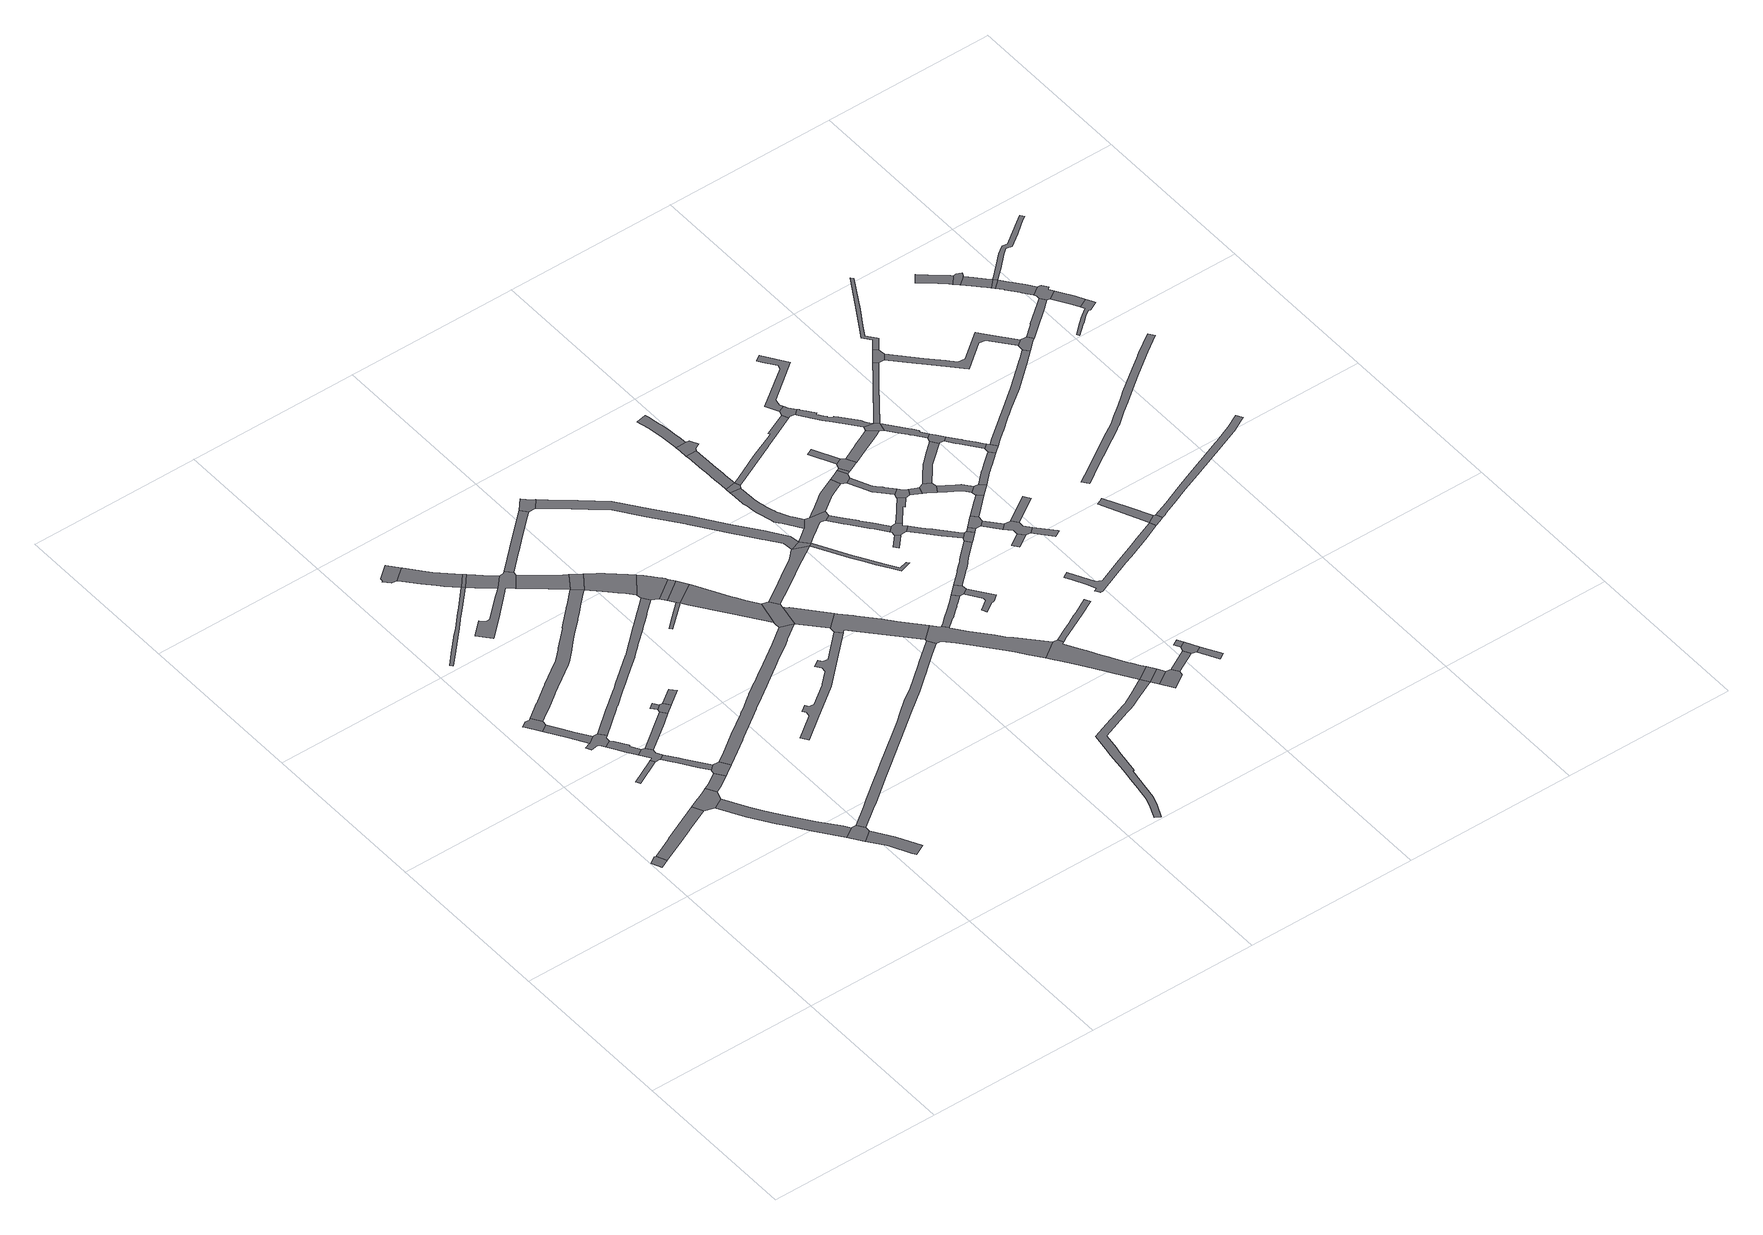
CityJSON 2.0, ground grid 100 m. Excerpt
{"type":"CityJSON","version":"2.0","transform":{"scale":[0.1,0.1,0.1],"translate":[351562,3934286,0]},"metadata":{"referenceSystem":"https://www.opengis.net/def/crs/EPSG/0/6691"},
"CityObjects":{
"road1":{"type":"Road","geometry":[{"type":"MultiSurface","lod":"1","boundaries":[[[0,1,2,3,4]]]}]},
"road2":{"type":"Road","attributes":{"RoadStructureAttribute.sectionType":"1"},"geometry":[{"type":"MultiSurface","lod":"1","boundaries":[[[0,5,6,7,8,9,10,11,12,1]]]}]},
"road3":{"type":"Road","geometry":[{"type":"MultiSurface","lod":"1","boundaries":[[[13,14,15,16,17,18,19,20]]]}]},
"road4":{"type":"Road","attributes":{"RoadStructureAttribute.sectionType":"1"},"geometry":[{"type":"MultiSurface","lod":"1","boundaries":[[[21,22,23,24,25,26,15,14]]]}]},
"road5":{"type":"Road","attributes":{"RoadStructureAttribute.sectionType":"1"},"geometry":[{"type":"MultiSurface","lod":"1","boundaries":[[[27,28,29,30,31,32]]]}]},
"road6":{"type":"Road","geometry":[{"type":"MultiSurface","lod":"1","boundaries":[[[33,34,35,36,37,38,10,9,39]]]}]},
"road7":{"type":"Road","geometry":[{"type":"MultiSurface","lod":"1","boundaries":[[[40,41,42,43,23,22,44,45,46,47,48,49]]]}]},
"road8":{"type":"Road","attributes":{"RoadStructureAttribute.sectionType":"1"},"geometry":[{"type":"MultiSurface","lod":"1","boundaries":[[[50,51,52,53,40,49,54,55,56,57,58]]]}]},
"road9":{"type":"Road","geometry":[{"type":"MultiSurface","lod":"1","boundaries":[[[57,59,60,32,31,61,62,63,64,65,66,67,58]]]}]},
"road10":{"type":"Road","attributes":{"RoadStructureAttribute.sectionType":"1"},"geometry":[{"type":"MultiSurface","lod":"1","boundaries":[[[68,69,70,71,72,73,74,75,76,77,78,79,80,81,33,39]]]}]},
"road11":{"type":"Road","attributes":{"RoadStructureAttribute.sectionType":"1"},"geometry":[{"type":"MultiSurface","lod":"1","boundaries":[[[34,82,83,84,85,86,87,88,35]]]}]},
"road12":{"type":"Road","attributes":{"RoadStructureAttribute.sectionType":"1"},"geometry":[{"type":"MultiSurface","lod":"1","boundaries":[[[89,90,91,62,61,92,93,94,95,96]]]}]},
"road13":{"type":"Road","geometry":[{"type":"MultiSurface","lod":"1","boundaries":[[[86,97,98,99,100,89,96,87]]]}]},
"road14":{"type":"Road","geometry":[{"type":"MultiSurface","lod":"1","boundaries":[[[101,102,103,74,73,104]]]}]},
"road15":{"type":"Road","attributes":{"RoadStructureAttribute.sectionType":"1"},"geometry":[{"type":"MultiSurface","lod":"1","boundaries":[[[67,66,105,106,107,108]]]}]},
"road16":{"type":"Road","attributes":{"RoadStructureAttribute.sectionType":"1"},"geometry":[{"type":"MultiSurface","lod":"1","boundaries":[[[109,101,104,110,111,112,113,114]]]}]},
"road17":{"type":"Road","attributes":{"RoadStructureAttribute.sectionType":"1"},"geometry":[{"type":"MultiSurface","lod":"1","boundaries":[[[115,116,117,118,119,120,121,122,123,124,125,126,127,128,129,130,131,132,133]]]}]},
"road18":{"type":"Road","geometry":[{"type":"MultiSurface","lod":"1","boundaries":[[[134,135,136,137]]]}]},
"road19":{"type":"Road","geometry":[{"type":"MultiSurface","lod":"1","boundaries":[[[107,138,139,134,137,108]]]}]},
"road20":{"type":"Road","geometry":[{"type":"MultiSurface","lod":"1","boundaries":[[[140,141,142,143,144,145,146]]]}]},
"road21":{"type":"Road","attributes":{"RoadStructureAttribute.sectionType":"1"},"geometry":[{"type":"MultiSurface","lod":"1","boundaries":[[[147,148,149,150,151,152,153,154,155,156,157,158,159,160,161,162,163,17,16,164,165,166,167,168,169,170,171,172,173,174,175,176,177,178,179,180,181,182,183,184,185,186]]]}]},
"road22":{"type":"Road","attributes":{"RoadStructureAttribute.sectionType":"1"},"geometry":[{"type":"MultiSurface","lod":"1","boundaries":[[[138,187,188,139]]]}]},
"road23":{"type":"Road","attributes":{"function":"3","RoadStructureAttribute.sectionType":"1"},"geometry":[{"type":"MultiSurface","lod":"1","boundaries":[[[144,189,190,191,192,115,193,194,195,196,197,145]]]}]},
"road24":{"type":"Road","attributes":{"RoadStructureAttribute.sectionType":"1"},"geometry":[{"type":"MultiSurface","lod":"1","boundaries":[[[198,199,200,201,202,203,204,205,206,207,208,209,210,211,212,213,214,215,216,217]]]}]},
"road25":{"type":"Road","attributes":{"RoadStructureAttribute.sectionType":"1"},"geometry":[{"type":"MultiSurface","lod":"1","boundaries":[[[42,218,219,220,221,222,223,224,225,226,227,228,229,230,231,232,233,234,235,236,237,238,239,240,241,242,243,244,245,246,247,248,249,250,251,252,253,254,255,256,257,258,259,260,43]]]}]},
"road26":{"type":"Road","geometry":[{"type":"MultiSurface","lod":"1","boundaries":[[[261,193,115,133]]]}]},
"road27":{"type":"Road","geometry":[{"type":"MultiSurface","lod":"1","boundaries":[[[262,263,217,216,264,265,261,133]]]}]},
"road28":{"type":"Road","attributes":{"RoadStructureAttribute.sectionType":"1"},"geometry":[{"type":"MultiSurface","lod":"1","boundaries":[[[266,267,268,269,270,271,272,273,274,275,276,277,278,279,280,281,282,100,99,283,284,285,286,287,288,289,290,291,292,293,294,295,296,297,298,299,300,301]]]}]},
"road29":{"type":"Road","attributes":{"function":"3","RoadStructureAttribute.sectionType":"1"},"geometry":[{"type":"MultiSurface","lod":"1","boundaries":[[[302,303,211,210,304,305,306,186,307]]]}]},
"road30":{"type":"Road","geometry":[{"type":"MultiSurface","lod":"1","boundaries":[[[186,185,308,307]]]}]},
"road31":{"type":"Road","attributes":{"RoadStructureAttribute.sectionType":"1"},"geometry":[{"type":"MultiSurface","lod":"1","boundaries":[[[309,310,311,312,313,314,315,316,317,318,319,320,103,102,321,322,323,324,325,326,327,328,329,330,331,332,333,334,335,336,337]]]}]},
"road32":{"type":"Road","attributes":{"RoadStructureAttribute.sectionType":"1"},"geometry":[{"type":"MultiSurface","lod":"1","boundaries":[[[338,339,340,341,342,343,344,345,346,213,212]]]}]},
"road33":{"type":"Road","attributes":{"function":"3","RoadStructureAttribute.sectionType":"1"},"geometry":[{"type":"MultiSurface","lod":"1","boundaries":[[[347,348,349,350,351,352,353,354,308,185,355,356,357,358,359]]]}]},
"road34":{"type":"Road","attributes":{"RoadStructureAttribute.sectionType":"1"},"geometry":[{"type":"MultiSurface","lod":"1","boundaries":[[[360,361,362,363,364,365,366,367,368,369,370,371,372,373,374,375,376,377,378,379,380]]]}]},
"road35":{"type":"Road","geometry":[{"type":"MultiSurface","lod":"1","boundaries":[[[381,382,383,384,385,347,359,386,242,241,387,388]]]}]},
"road36":{"type":"Road","attributes":{"function":"3","RoadStructureAttribute.sectionType":"1"},"geometry":[{"type":"MultiSurface","lod":"1","boundaries":[[[389,390,391,392,393,394,395,396,397,398,399,400,401,402,403,404,405,396,406]]]}]},
"road37":{"type":"Road","attributes":{"function":"3","RoadStructureAttribute.sectionType":"1"},"geometry":[{"type":"MultiSurface","lod":"1","boundaries":[[[387,407,408,388]]]}]},
"road38":{"type":"Road","geometry":[{"type":"MultiSurface","lod":"1","boundaries":[[[396,405,408,407,406]]]}]},
"road39":{"type":"Road","geometry":[{"type":"MultiSurface","lod":"1","boundaries":[[[409,410,411,344,343,412,413]]]}]},
"road40":{"type":"Road","geometry":[{"type":"MultiSurface","lod":"1","boundaries":[[[414,415,416,400,399,417,266,301,418,419]]]}]},
"road41":{"type":"Road","geometry":[{"type":"MultiSurface","lod":"1","boundaries":[[[418,420,421,422,423,424,419]]]}]},
"road42":{"type":"Road","attributes":{"RoadStructureAttribute.sectionType":"1"},"geometry":[{"type":"MultiSurface","lod":"1","boundaries":[[[412,425,426,427,428,429,430,431,432,433,434,435,436,437,438,439,440,441,442,443,444,445,446,447,448,449,413]]]}]},
"road43":{"type":"Road","attributes":{"function":"3","RoadStructureAttribute.sectionType":"1"},"geometry":[{"type":"MultiSurface","lod":"1","boundaries":[[[379,450,451,452,453,454,455,456,457,458,459,460,421,420,380]]]}]},
"road44":{"type":"Road","attributes":{"RoadStructureAttribute.sectionType":"1"},"geometry":[{"type":"MultiSurface","lod":"1","boundaries":[[[414,461,462,463,464,465,466,467,438,468,469,470,471,472,473,415]]]}]},
"road45":{"type":"Road","attributes":{"RoadStructureAttribute.sectionType":"1"},"geometry":[{"type":"MultiSurface","lod":"1","boundaries":[[[474,475,476,477,478,479,480,481,482,483,484,485,486,487,488,489,490,491,492,493,494,495,496,497,498,499,500,501,502,503,504]]]}]},
"road46":{"type":"Road","attributes":{"function":"3","RoadStructureAttribute.sectionType":"1"},"geometry":[{"type":"MultiSurface","lod":"1","boundaries":[[[505,506,507,508,509,510,511,512,513,514,515,453,452,337,336,516,517,518,519,520,521,522,523,524]]]}]},
"road47":{"type":"Road","geometry":[{"type":"MultiSurface","lod":"1","boundaries":[[[438,467,525,439]]]}]},
"road48":{"type":"Road","geometry":[{"type":"MultiSurface","lod":"1","boundaries":[[[513,526,527,528,529,530,531,532,533,534,535,536,537,538,539,540,541,514]]]}]},
"road49":{"type":"Road","attributes":{"RoadStructureAttribute.sectionType":"1"},"geometry":[{"type":"MultiSurface","lod":"1","boundaries":[[[542,543,544,545,546,547,548,549,550,551,552,553,554,525,467]]]}]},
"road50":{"type":"Road","attributes":{"RoadStructureAttribute.sectionType":"1"},"geometry":[{"type":"MultiSurface","lod":"1","boundaries":[[[555,556,557,558,559,560,561,562,563,564,565,566,567,568,569,570,571,572,573,574,575,576,577,578,579,580,581,582,583,584,585,586,587]]]}]},
"road51":{"type":"Road","geometry":[{"type":"MultiSurface","lod":"1","boundaries":[[[587,586,588,589,439,525,590,591,592,593,594,595,596,597,598,599,600]]]}]},
"road52":{"type":"Road","geometry":[{"type":"MultiSurface","lod":"1","boundaries":[[[601,602,572,571,603]]]}]},
"road53":{"type":"Road","geometry":[{"type":"MultiSurface","lod":"1","boundaries":[[[604,605,606,607,608,474,609,610,611,612,613,614,615,616,617,618,619,620,621,622,524,523,623]]]}]},
"road54":{"type":"Road","attributes":{"RoadStructureAttribute.sectionType":"1"},"geometry":[{"type":"MultiSurface","lod":"1","boundaries":[[[624,625,626,627,628,602,601,629,630,631,632,633,634]]]}]},
"road55":{"type":"Road","geometry":[{"type":"MultiSurface","lod":"1","boundaries":[[[635,536,535,636,637,638]]]}]},
"road56":{"type":"Road","attributes":{"RoadStructureAttribute.sectionType":"1"},"geometry":[{"type":"MultiSurface","lod":"1","boundaries":[[[639,640,641,642,643,644,645,637,636]]]}]},
"road57":{"type":"Road","geometry":[{"type":"MultiSurface","lod":"1","boundaries":[[[474,504,646,609]]]}]},
"road58":{"type":"Road","geometry":[{"type":"MultiSurface","lod":"1","boundaries":[[[633,647,648,649,650,651,652,634]]]}]},
"road59":{"type":"Road","attributes":{"function":"3","RoadStructureAttribute.sectionType":"1"},"geometry":[{"type":"MultiSurface","lod":"1","boundaries":[[[646,504,653,654]]]}]},
"road60":{"type":"Road","attributes":{"RoadStructureAttribute.sectionType":"1"},"geometry":[{"type":"MultiSurface","lod":"1","boundaries":[[[655,656,657,658,659,660,661,662,651,650,663,664,665,666,667,668,669,670,671]]]}]},
"road61":{"type":"Road","geometry":[{"type":"MultiSurface","lod":"1","boundaries":[[[653,672,673,674,675,654]]]}]},
"road62":{"type":"Road","attributes":{"RoadStructureAttribute.sectionType":"1"},"geometry":[{"type":"MultiSurface","lod":"1","boundaries":[[[676,677,678,679,680,681,682,598,597,683,684,685,686,687,688,689]]]}]},
"road63":{"type":"Road","attributes":{"RoadStructureAttribute.sectionType":"1"},"geometry":[{"type":"MultiSurface","lod":"1","boundaries":[[[690,691,692,693]]]}]},
"road64":{"type":"Road","attributes":{"RoadStructureAttribute.sectionType":"1"},"geometry":[{"type":"MultiSurface","lod":"1","boundaries":[[[599,694,695,696,697,698,699,700,701,702,703,704,705,706,600]]]}]},
"road65":{"type":"Road","attributes":{"RoadStructureAttribute.sectionType":"1"},"geometry":[{"type":"MultiSurface","lod":"1","boundaries":[[[707,708,709,710,711,712,713,714,715,716,622,621]]]}]},
"road66":{"type":"Road","attributes":{"RoadStructureAttribute.sectionType":"1"},"geometry":[{"type":"MultiSurface","lod":"1","boundaries":[[[717,718,719,720,721,722,723,635,638,724,725,726,727,728,729,730,731,732,733,734]]]}]},
"road67":{"type":"Road","geometry":[{"type":"MultiSurface","lod":"1","boundaries":[[[735,736,693,692,737,738,739,740,741,742,676,689]]]}]},
"road68":{"type":"Road","geometry":[{"type":"MultiSurface","lod":"1","boundaries":[[[743,675,674,744]]]}]},
"road69":{"type":"Road","attributes":{"RoadStructureAttribute.sectionType":"1"},"geometry":[{"type":"MultiSurface","lod":"1","boundaries":[[[745,746,747,748,749,750,751,752,753,754,755,756,757,601,603]]]}]},
"road70":{"type":"Road","attributes":{"RoadStructureAttribute.sectionType":"1"},"geometry":[{"type":"MultiSurface","lod":"1","boundaries":[[[758,759,760,761,762,763,764,765,766,739,738,767,768,769,770,771,772]]]}]},
"road71":{"type":"Road","attributes":{"RoadStructureAttribute.sectionType":"1"},"geometry":[{"type":"MultiSurface","lod":"1","boundaries":[[[773,774,775,776,777,778,779,780,781,782,742,741]]]}]},
"road72":{"type":"Road","geometry":[{"type":"MultiSurface","lod":"1","boundaries":[[[783,784,785,786]]]}]},
"road73":{"type":"Road","geometry":[{"type":"MultiSurface","lod":"1","boundaries":[[[699,787,788,789,790,791,700]]]}]},
"road74":{"type":"Road","geometry":[{"type":"MultiSurface","lod":"1","boundaries":[[[792,793,786,785,743,744]]]}]},
"road75":{"type":"Road","geometry":[{"type":"MultiSurface","lod":"1","boundaries":[[[771,734,733,794,795,796,797,772]]]}]},
"road76":{"type":"Road","geometry":[{"type":"MultiSurface","lod":"1","boundaries":[[[792,798,799,793]]]}]},
"road77":{"type":"Road","attributes":{"RoadStructureAttribute.sectionType":"1"},"geometry":[{"type":"MultiSurface","lod":"1","boundaries":[[[800,801,802,803,804,805,806,807,808,809,810,811,788,787]]]}]},
"road78":{"type":"Road","attributes":{"RoadStructureAttribute.sectionType":"1"},"geometry":[{"type":"MultiSurface","lod":"1","boundaries":[[[812,813,790,789]]]}]},
"road79":{"type":"Road","attributes":{"RoadStructureAttribute.sectionType":"1"},"geometry":[{"type":"MultiSurface","lod":"1","boundaries":[[[814,797,796,815]]]}]},
"road80":{"type":"Road","attributes":{"RoadStructureAttribute.sectionType":"1"},"geometry":[{"type":"MultiSurface","lod":"1","boundaries":[[[816,817,818,819]]]}]},
"road81":{"type":"Road","geometry":[{"type":"MultiSurface","lod":"1","boundaries":[[[820,821,822,823,824,825,806,805,826,778,777,827,828,829]]]}]},
"road82":{"type":"Road","geometry":[{"type":"MultiSurface","lod":"1","boundaries":[[[813,812,830,831,832,833,816,819]]]}]},
"road83":{"type":"Road","geometry":[{"type":"MultiSurface","lod":"1","boundaries":[[[814,815,834,835,836,837]]]}]},
"road84":{"type":"Road","attributes":{"RoadStructureAttribute.sectionType":"1"},"geometry":[{"type":"MultiSurface","lod":"1","boundaries":[[[828,838,839,840,829]]]}]},
"road85":{"type":"Road","attributes":{"RoadStructureAttribute.sectionType":"1"},"geometry":[{"type":"MultiSurface","lod":"1","boundaries":[[[841,842,843,844,845]]]}]},
"road86":{"type":"Road","attributes":{"RoadStructureAttribute.sectionType":"1"},"geometry":[{"type":"MultiSurface","lod":"1","boundaries":[[[846,847,835,834]]]}]},
"road87":{"type":"Road","geometry":[{"type":"MultiSurface","lod":"1","boundaries":[[[848,839,838,849,850,851,852,853,854,855]]]}]},
"road88":{"type":"Road","geometry":[{"type":"MultiSurface","lod":"1","boundaries":[[[856,847,846,857,845,844,858,859,860,861,862]]]}]},
"road89":{"type":"Road","attributes":{"RoadStructureAttribute.sectionType":"1"},"geometry":[{"type":"MultiSurface","lod":"1","boundaries":[[[836,863,864,865,866,867,868,869,870,871,872,837]]]}]},
"road90":{"type":"Road","geometry":[{"type":"MultiSurface","lod":"1","boundaries":[[[873,874,875,876,752,751,877,878]]]}]},
"road91":{"type":"Road","attributes":{"RoadStructureAttribute.sectionType":"1"},"geometry":[{"type":"MultiSurface","lod":"1","boundaries":[[[832,879,880,881,882,883,884,885,886,887,833]]]}]},
"road92":{"type":"Road","attributes":{"RoadStructureAttribute.sectionType":"1"},"geometry":[{"type":"MultiSurface","lod":"1","boundaries":[[[888,889,890,891,854,853,892,893,894,895,896,897,898,899]]]}]},
"road93":{"type":"Road","attributes":{"RoadStructureAttribute.sectionType":"1"},"geometry":[{"type":"MultiSurface","lod":"1","boundaries":[[[900,901,902,859,858]]]}]},
"road94":{"type":"Road","attributes":{"RoadStructureAttribute.sectionType":"1"},"geometry":[{"type":"MultiSurface","lod":"1","boundaries":[[[903,904,905,906,907,908,909,910,911,912,913,914,915,916,917,918,919,920,921,922,923,924,925,926,927]]]}]},
"road95":{"type":"Road","attributes":{"RoadStructureAttribute.sectionType":"1"},"geometry":[{"type":"MultiSurface","lod":"1","boundaries":[[[928,929,930,931,932,933,934,935,936,937,938,939,940,941,942,943,944,945,946,947,948,949,950,873,878]]]}]},
"road96":{"type":"Road","geometry":[{"type":"MultiSurface","lod":"1","boundaries":[[[951,867,866,952,953,954,888,899]]]}]},
"road97":{"type":"Road","attributes":{"RoadStructureAttribute.sectionType":"1"},"geometry":[{"type":"MultiSurface","lod":"1","boundaries":[[[861,955,956,957,958,959,862]]]}]},
"road98":{"type":"Road","attributes":{"RoadStructureAttribute.sectionType":"1"},"geometry":[{"type":"MultiSurface","lod":"1","boundaries":[[[960,961,962,963,964,965,966,967,968,969,970,971,972,973,848,855]]]}]},
"road99":{"type":"Road","attributes":{"RoadStructureAttribute.sectionType":"1"},"geometry":[{"type":"MultiSurface","lod":"1","boundaries":[[[875,974,975,976,977,978,979,980,981,982,983,984,876]]]}]},
"road100":{"type":"Road","geometry":[{"type":"MultiSurface","lod":"1","boundaries":[[[985,986,935,934,883,882]]]}]},
"road101":{"type":"Road","attributes":{"RoadStructureAttribute.sectionType":"1"},"geometry":[{"type":"MultiSurface","lod":"1","boundaries":[[[987,988,989,990,991,992,993,986,985,994,995,996,997,998,999,1000]]]}]},
"road102":{"type":"Road","attributes":{"RoadStructureAttribute.sectionType":"1"},"geometry":[{"type":"MultiSurface","lod":"1","boundaries":[[[1001,1002,1003,1004,1005,954,953,1006,1007,1008,1009,1010,1011]]]}]},
"road103":{"type":"Road","geometry":[{"type":"MultiSurface","lod":"1","boundaries":[[[1012,1000,999,1013,967,966,1014,1015,1016]]]}]},
"road104":{"type":"Road","attributes":{"RoadStructureAttribute.sectionType":"1"},"geometry":[{"type":"MultiSurface","lod":"1","boundaries":[[[1015,1017,1018,1019,1020,1021,1022,1023,1024,1025,1026,1027,1028,1029,1030,1031,1016]]]}]},
"road105":{"type":"Road","attributes":{"RoadStructureAttribute.sectionType":"1"},"geometry":[{"type":"MultiSurface","lod":"1","boundaries":[[[1032,1033,1034,1035,1036,1037,1038,1039,1040,1041,1042,1043,935,986]]]}]},
"road106":{"type":"Road","geometry":[{"type":"MultiSurface","lod":"1","boundaries":[[[1044,1022,1021,1011,1010,1045]]]}]},
"road107":{"type":"Road","attributes":{"RoadStructureAttribute.sectionType":"1"},"geometry":[{"type":"MultiSurface","lod":"1","boundaries":[[[1046,1047,1048,1049,1050,1051]]]}]},
"road108":{"type":"Road","geometry":[{"type":"MultiSurface","lod":"1","boundaries":[[[926,1052,1053,1054,1051,1050,927]]]}]},
"road109":{"type":"Road","geometry":[{"type":"MultiSurface","lod":"1","boundaries":[[[1055,1056,1057,1037,1036,1058,1059,1060]]]}]},
"road110":{"type":"Road","attributes":{"RoadStructureAttribute.sectionType":"1"},"geometry":[{"type":"MultiSurface","lod":"1","boundaries":[[[1061,1062,1063,1064,1065,1066,1067,1068,1069,1070,1071,1072,1073,1074,1044,1045,1075,1076,1077,1078,1079,1080,1081,1082,1083,1084,1085]]]}]},
"road111":{"type":"Road","attributes":{"RoadStructureAttribute.sectionType":"1"},"geometry":[{"type":"MultiSurface","lod":"1","boundaries":[[[1086,1087,1088,1089,1090,1091,1056,1055,1092,1093,1094,1095,1096,1097,1098,1099]]]}]},
"road112":{"type":"Road","attributes":{"RoadStructureAttribute.sectionType":"1"},"geometry":[{"type":"MultiSurface","lod":"1","boundaries":[[[1100,1101,1102,1103,1104,1105,1106,1060,1059,1107,1108,1109,1110,1111,1112,1113,1114,1115]]]}]},
"road113":{"type":"Road","attributes":{"RoadStructureAttribute.sectionType":"1"},"geometry":[{"type":"MultiSurface","lod":"1","boundaries":[[[1116,1117,1118,1119,1120,1121,1122,1123,1054,1053,1124,1125,1126,1127,1128,1129,1130,1131,1132,1133]]]}]},
"road114":{"type":"Road","attributes":{"RoadStructureAttribute.sectionType":"1"},"geometry":[{"type":"MultiSurface","lod":"1","boundaries":[[[1134,1135,1136,1137,1138,1139,1140,1141,1142,1143,1144,1145,1146,1147,1148,1149,1150,1151,1152,1153,1154,1155,1156,1157,1158,1159,1160,1161,1162,1163,1164,1165,1166,1167,1168,1169,1170,1171,1172,1173]]]}]},
"road115":{"type":"Road","geometry":[{"type":"MultiSurface","lod":"1","boundaries":[[[1114,1085,1084,1174,1175,1176,1115]]]}]},
"road116":{"type":"Road","attributes":{"RoadStructureAttribute.sectionType":"1"},"geometry":[{"type":"MultiSurface","lod":"1","boundaries":[[[1177,1178,1179,1180,1181,1182,1183,1184,1185,1186,1187,1188]]]}]},
"road117":{"type":"Road","attributes":{"RoadStructureAttribute.sectionType":"1"},"geometry":[{"type":"MultiSurface","lod":"1","boundaries":[[[1189,1190,1191,1192,1193,1194,1176,1175,1195,1196,1197]]]}]},
"road118":{"type":"Road","geometry":[{"type":"MultiSurface","lod":"1","boundaries":[[[1198,1199,1200,1201,1202,1177,1188,1203,1204]]]}]},
"road119":{"type":"Road","attributes":{"RoadStructureAttribute.sectionType":"1"},"geometry":[{"type":"MultiSurface","lod":"1","boundaries":[[[1205,1206,1207,1208,1209,1210,1211,1212,1198,1204]]]}]},
"road120":{"type":"Road","geometry":[{"type":"MultiSurface","lod":"1","boundaries":[[[1209,1208,1213,1214,1215,1216]]]}]},
"road121":{"type":"Road","attributes":{"RoadStructureAttribute.sectionType":"1"},"geometry":[{"type":"MultiSurface","lod":"1","boundaries":[[[1217,1218,1219,1220,1215,1214,1221,1222,1223,1224,1225,1226,1227,1228,1229,1230]]]}]},
"road122":{"type":"Road","geometry":[{"type":"MultiSurface","lod":"1","boundaries":[[[1231,1232,1233,1234,1235,1236,1237,1238,1239,1240,1241,1242,1243,1244,1245,1246,1247,1248]]]}]},
"road123":{"type":"Road","geometry":[{"type":"MultiSurface","lod":"1","boundaries":[[[1249,1250,1251,1230,1229,1252,1189,1197,1253,1254]]]}]},
"road124":{"type":"Road","attributes":{"RoadStructureAttribute.sectionType":"1"},"geometry":[{"type":"MultiSurface","lod":"1","boundaries":[[[1253,1255,1256,1257,1248,1247,1258,1259,1260,1254]]]}]},
"road125":{"type":"Road","attributes":{"RoadStructureAttribute.sectionType":"1"},"geometry":[{"type":"MultiSurface","lod":"1","boundaries":[[[1261,1262,1263,1264,1265,1266,1267,1268,1269,1270,1271,1272,1273,1274,1275,1276,1277,1278,1279,1280,1281,1209,1216]]]}]}
},
"vertices":[
[83,1268,0],[56,1324,0],[47,1327,0],[5,1299,0],[32,1243,0],
[215,1331,0],[305,1373,0],[313,1377,0],[374,1405,0],[445,1439,0],[415,1497,0],[186,1388,0],[172,1381,0],
[116,2457,0],[162,2385,0],[206,2411,0],[209,2440,0],[174,2497,0],[161,2488,0],[141,2492,0],[107,2470,0],
[239,2265,0],[297,2174,0],[339,2202,0],[282,2289,0],[278,2296,0],[245,2349,0],
[441,1881,0],[306,1811,0],[311,1803,0],[319,1787,0],[472,1865,0],[459,1890,0],
[565,1455,0],[581,1505,0],[550,1562,0],[534,1553,0],[499,1535,0],[456,1516,0],[503,1422,0],
[386,2127,0],[385,2152,0],[400,2164,0],[370,2200,0],[262,2159,0],[275,2129,0],[321,2137,0],[323,2134,0],[326,2129,0],[344,2101,0],
[440,2034,0],[447,2039,0],[443,2045,0],[399,2109,0],[371,2058,0],[403,2008,0],[417,1988,0],[436,1958,0],[471,1980,0],
[474,1900,0],[472,1896,0],[506,1866,0],[533,1885,0],[519,1906,0],[514,1913,0],[515,1925,0],[517,1940,0],[491,1974,0],
[586,1275,0],[675,1142,0],[702,1105,0],[709,1095,0],[781,997,0],[889,850,0],[949,894,0],[926,928,0],[837,1039,0],[753,1154,0],[738,1175,0],[683,1256,0],[643,1318,0],[637,1327,0],
[602,1516,0],[615,1523,0],[644,1541,0],[662,1552,0],[687,1569,0],[651,1623,0],[581,1578,0],
[685,1673,0],[592,1800,0],[580,1817,0],[506,1865,0],[534,1824,0],[557,1789,0],[615,1706,0],[655,1650,0],
[725,1595,0],[728,1597,0],[758,1618,0],[722,1670,0],
[1005,819,0],[1009,850,0],[980,891,0],[944,774,0],
[589,1993,0],[677,2059,0],[736,2104,0],[710,2138,0],
[1081,705,0],[1012,682,0],[1021,666,0],[1077,561,0],[1088,541,0],[1151,574,0],
[486,3455,0],[383,3345,0],[357,3319,0],[281,3239,0],[235,3193,0],[234,3192,0],[201,3158,0],[152,3107,0],[93,3046,0],[105,3032,0],[163,3091,0],[214,3143,0],[294,3226,0],[337,3273,0],[338,3273,0],[341,3277,0],[352,3289,0],[396,3334,0],[499,3443,0],
[741,2179,0],[719,2208,0],[691,2187,0],[713,2158,0],
[787,2142,0],[761,2176,0],
[205,3749,0],[206,3732,0],[199,3726,0],[231,3691,0],[261,3688,0],[336,3749,0],[284,3813,0],
[823,3033,0],[805,3016,0],[786,2995,0],[777,2987,0],[701,2913,0],[700,2911,0],[594,2809,0],[586,2801,0],[528,2746,0],[517,2738,0],[383,2646,0],[381,2644,0],[373,2639,0],[278,2571,0],[265,2562,0],[261,2559,0],[248,2550,0],[254,2472,0],[289,2496,0],[376,2559,0],[386,2566,0],[420,2590,0],[473,2627,0],[514,2654,0],[560,2686,0],[571,2693,0],[575,2697,0],[640,2760,0],[642,2762,0],[643,2763,0],[679,2800,0],[719,2840,0],[798,2915,0],[802,2919,0],[823,2939,0],[836,2953,0],[881,2995,0],[941,3052,0],[956,3065,0],[903,3111,0],
[874,2207,0],[847,2241,0],
[279,3667,0],[342,3597,0],[395,3540,0],[422,3514,0],[546,3525,0],[518,3550,0],[436,3628,0],[414,3654,0],[340,3745,0],
[580,3300,0],[454,3183,0],[430,3184,0],[403,3210,0],[327,3138,0],[324,3135,0],[326,3132,0],[362,3093,0],[387,3065,0],[490,3160,0],[636,3298,0],[654,3316,0],[694,3284,0],[754,3359,0],[758,3380,0],[725,3416,0],[715,3406,0],[712,3405,0],[688,3403,0],[626,3338,0],
[418,2179,0],[450,2204,0],[494,2240,0],[542,2277,0],[570,2301,0],[572,2301,0],[653,2366,0],[709,2410,0],[743,2437,0],[816,2495,0],[831,2506,0],[853,2525,0],[872,2542,0],[917,2581,0],[917,2582,0],[923,2587,0],[1010,2662,0],[1011,2662,0],[1026,2676,0],[1051,2697,0],[1091,2733,0],[1098,2740,0],[1099,2741,0],[1173,2806,0],[1144,2844,0],[1073,2781,0],[1065,2774,0],[994,2712,0],[984,2703,0],[901,2629,0],[825,2562,0],[824,2562,0],[811,2552,0],[806,2548,0],[733,2489,0],[668,2439,0],[637,2413,0],[630,2408,0],[569,2360,0],[551,2346,0],[507,2312,0],[454,2270,0],[449,2266,0],
[560,3513,0],
[537,3410,0],[583,3373,0],[623,3458,0],[594,3484,0],
[1557,2257,0],[1451,2180,0],[1329,2096,0],[1285,2067,0],[1209,2014,0],[1207,2013,0],[1184,1998,0],[1138,1965,0],[1136,1964,0],[1134,1962,0],[1125,1956,0],[1067,1913,0],[1040,1894,0],[1032,1889,0],[1018,1878,0],[894,1792,0],[783,1713,0],[796,1645,0],[914,1726,0],[916,1728,0],[930,1739,0],[1053,1826,0],[1104,1862,0],[1106,1864,0],[1107,1864,0],[1171,1909,0],[1246,1961,0],[1296,1994,0],[1297,1995,0],[1365,2044,0],[1422,2083,0],[1478,2121,0],[1489,2127,0],[1530,2159,0],[1534,2162,0],[1628,2230,0],
[940,3216,0],[865,3269,0],[738,3248,0],[822,3180,0],[874,3137,0],[964,3199,0],
[1022,3158,0],
[1952,1631,0],[1932,1616,0],[1790,1501,0],[1729,1464,0],[1653,1401,0],[1600,1358,0],[1540,1313,0],[1347,1168,0],[1298,1131,0],[1247,1093,0],[1134,1007,0],[1089,973,0],[1119,933,0],[1160,963,0],[1245,1027,0],[1279,1052,0],[1332,1093,0],[1346,1104,0],[1376,1126,0],[1378,1128,0],[1599,1294,0],[1707,1376,0],[1823,1461,0],[1910,1534,0],[1923,1544,0],[1960,1575,0],[2030,1630,0],[2101,1686,0],[2074,1729,0],
[862,3478,0],[868,3483,0],[949,3558,0],[1054,3655,0],[1056,3657,0],[1084,3680,0],[1052,3716,0],[915,3592,0],[913,3591,0],
[1227,2992,0],[1195,3022,0],[1185,3031,0],[1153,3060,0],[1108,3096,0],[1100,3102,0],[1077,3120,0],[1069,3125,0],[1023,3000,0],[1060,2963,0],[1077,2945,0],[1105,2915,0],[1140,2876,0],
[1605,1925,0],[1575,1928,0],[1560,1951,0],[1523,1926,0],[1544,1894,0],[1541,1864,0],[1473,1800,0],[1468,1795,0],[1352,1710,0],[1322,1714,0],[1308,1733,0],[1272,1707,0],[1286,1688,0],[1281,1658,0],[1148,1560,0],[1175,1523,0],[1302,1617,0],[1497,1761,0],[1640,1896,0],[1781,2029,0],[1750,2062,0],
[1323,2883,0],[1315,2894,0],[1297,2914,0],[1278,2940,0],[1252,2966,0],[1141,2872,0],[1211,2784,0],[1331,2872,0],
[1181,2642,0],[1175,2636,0],[1174,2635,0],[1139,2605,0],[1119,2587,0],[1131,2574,0],[1132,2575,0],[1274,2697,0],[1298,2662,0],[1424,2486,0],[1555,2302,0],[1589,2444,0],[1540,2513,0],[1518,2553,0],[1501,2582,0],[1400,2764,0],[1394,2773,0],[1262,2713,0],
[1235,2751,0],[1354,2836,0],
[1150,3740,0],[1108,3778,0],[1054,3718,0],[1125,3679,0],[1165,3729,0],
[1662,2386,0],[1628,2435,0],[1600,2442,0],[1556,2284,0],[1633,2230,0],[1658,2364,0],
[1752,2098,0],[1834,2169,0],[1796,2211,0],[1683,2341,0],[1673,2345,0],
[1265,3565,0],[1332,3511,0],[1413,3445,0],[1526,3291,0],[1649,3129,0],[1653,3124,0],[1741,2998,0],[1769,2958,0],[1841,2862,0],[1880,2811,0],[1891,2796,0],[1945,2721,0],[1949,2682,0],[1951,2663,0],[2010,2685,0],[2003,2743,0],[1941,2830,0],[1929,2847,0],[1818,2993,0],[1734,3113,0],[1698,3164,0],[1576,3324,0],[1458,3487,0],[1326,3596,0],[1212,3691,0],
[1799,2046,0],[1900,1935,0],[2075,1742,0],[2153,1809,0],[2045,1933,0],[1992,1993,0],[1907,2087,0],[1899,2097,0],[1895,2100,0],[1879,2118,0],[1843,2158,0],
[1663,2387,0],[1685,2401,0],[1737,2435,0],[1738,2435,0],[1856,2514,0],[1939,2568,0],[2037,2630,0],[1944,2658,0],[1903,2619,0],[1896,2612,0],[1894,2611,0],[1824,2564,0],[1747,2513,0],
[2741,859,0],[2642,804,0],[2592,776,0],[2577,768,0],[2551,758,0],[2528,749,0],[2408,704,0],[2316,669,0],[2306,608,0],[2299,568,0],[2290,515,0],[2274,395,0],[2258,295,0],[2254,268,0],[2236,154,0],[2217,100,0],[2197,57,0],[2183,27,0],[2215,9,0],[2250,86,0],[2271,148,0],[2305,358,0],[2316,357,0],[2340,509,0],[2345,542,0],[2361,638,0],[2540,707,0],[2570,718,0],[2596,728,0],[2640,750,0],[2770,814,0],
[2429,1486,0],[2426,1489,0],[2400,1513,0],[2384,1533,0],[2368,1554,0],[2320,1612,0],[2283,1656,0],[2220,1733,0],[2223,1736,0],[2197,1766,0],[2187,1770,0],[2130,1683,0],[2147,1665,0],[2181,1629,0],[2228,1574,0],[2344,1432,0],[2373,1396,0],[2415,1338,0],[2466,1269,0],[2564,1340,0],
[2052,2640,0],
[2255,1761,0],[2279,1780,0],[2280,1781,0],[2320,1813,0],[2344,1833,0],[2345,1834,0],[2351,1841,0],[2364,1852,0],[2402,1885,0],[2404,1887,0],[2375,1918,0],[2362,1906,0],[2329,1876,0],[2293,1843,0],[2243,1803,0],[2218,1782,0],
[2144,2437,0],[2176,2383,0],[2215,2318,0],[2241,2278,0],[2264,2242,0],[2287,2205,0],[2352,2226,0],[2342,2241,0],[2294,2226,0],[2250,2298,0],[2178,2416,0],[2160,2445,0],[2056,2634,0],
[2098,2845,0],[2089,2860,0],[2081,2873,0],[2070,2895,0],[2064,2909,0],[2063,2912,0],[2054,2930,0],[2053,2935,0],[2047,2954,0],[2039,2984,0],[2035,3003,0],[2031,3021,0],[2025,3062,0],[2024,3069,0],[2024,3072,0],[2023,3083,0],[2020,3167,0],[1960,3174,0],[1962,3137,0],[1962,3098,0],[1962,3081,0],[1962,3072,0],[1965,3053,0],[1968,3032,0],[1971,3013,0],[1977,2979,0],[1998,2896,0],[2002,2878,0],[2003,2876,0],[2018,2855,0],[2030,2839,0],[2094,2746,0],[2131,2796,0],
[2055,2717,0],[2017,2689,0],[2090,2668,0],[2132,2697,0],[2154,2713,0],[2160,2717,0],[2176,2729,0],[2181,2732,0],[2193,2730,0],[2212,2726,0],[2247,2746,0],[2252,2779,0],[2161,2790,0],
[2020,3217,0],[1960,3205,0],[2032,3186,0],
[2510,1209,0],[2552,1147,0],[2609,1063,0],[2649,998,0],[2661,980,0],[2822,913,0],[2804,939,0],[2777,981,0],[2769,993,0],[2721,1075,0],[2717,1082,0],[2696,1120,0],[2679,1150,0],[2658,1189,0],[2656,1191,0],[2642,1215,0],[2595,1299,0],[2609,1307,0],[2593,1335,0],[2493,1232,0],
[1950,3499,0],[1954,3393,0],[1955,3364,0],[1956,3293,0],[1958,3246,0],[2017,3290,0],[2017,3306,0],[2015,3386,0],[2015,3390,0],[2011,3517,0],[1949,3515,0],
[2430,1967,0],[2428,1883,0],[2462,1906,0],[2458,1936,0],
[2488,1799,0],[2485,1780,0],[2427,1737,0],[2441,1709,0],[2495,1748,0],[2517,1750,0],[2551,1778,0],
[2852,867,0],
[2022,3533,0],[2053,3551,0],[2029,3595,0],[2009,3597,0],[1947,3594,0],[1948,3566,0],
[2796,775,0],[2878,828,0],
[1910,3863,0],[1916,3836,0],[1926,3788,0],[1932,3755,0],[1936,3716,0],[1940,3677,0],[1944,3632,0],[1946,3603,0],[2009,3599,0],[2006,3636,0],[2001,3681,0],[1997,3725,0],[1992,3765,0],[1988,3785,0],[1982,3810,0],[1976,3850,0],[1970,3876,0],
[2844,701,0],[2926,755,0],[2933,784,0],[2907,821,0],
[2443,2492,0],[2395,2554,0],[2375,2580,0],[2342,2622,0],[2341,2624,0],[2291,2689,0],[2290,2690,0],[2268,2652,0],[2281,2634,0],[2351,2546,0],[2356,2539,0],[2359,2536,0],[2406,2475,0],[2413,2466,0],
[2360,2368,0],[2379,2343,0],[2440,2409,0],[2418,2429,0],
[2336,2840,0],[2340,2843,0],[2341,2844,0],[2362,2854,0],[2430,2887,0],[2432,2888,0],[2413,2944,0],[2369,2924,0],[2310,2896,0],[2305,2892,0],[2266,2864,0],[2207,2821,0],[2197,2815,0],
[2637,1323,0],[2662,1335,0],[2803,1405,0],[2893,1454,0],[2877,1484,0],[2787,1436,0],[2764,1425,0],[2739,1412,0],[2712,1397,0],[2663,1371,0],
[2579,2106,0],[2562,2089,0],[2554,2081,0],[2529,2058,0],[2506,2037,0],[2503,2034,0],[2487,2019,0],[2464,1942,0],[2513,1987,0],[2527,1999,0],[2530,2002,0],[2553,2023,0],[2579,2047,0],[2587,2055,0],[2605,2074,0],[2680,2143,0],[2691,2154,0],[2666,2186,0],
[2417,2461,0],[2420,2458,0],[2447,2417,0],[2479,2417,0],[2510,2444,0],[2491,2465,0],[2498,2474,0],[2474,2494,0],
[3035,891,0],[3057,852,0],
[2086,3212,0],[2268,3300,0],[2309,3320,0],[2312,3321,0],[2314,3323,0],[2396,3363,0],[2522,3424,0],[2505,3460,0],[2373,3398,0],[2378,3387,0],[2370,3383,0],[2215,3312,0],[2066,3239,0],
[2694,2238,0],[2630,2310,0],[2629,2310,0],[2628,2311,0],[2593,2351,0],[2591,2352,0],[2588,2356,0],[2584,2361,0],[2553,2394,0],[2523,2368,0],[2524,2367,0],[2549,2339,0],[2599,2283,0],[2673,2205,0],[2700,2232,0],
[2569,2560,0],[2576,2569,0],[2577,2568,0],[2585,2561,0],[2625,2609,0],[2592,2636,0],[2547,2581,0],[2545,2579,0],[2544,2578,0],[2528,2558,0],
[3061,972,0],[3026,953,0],[3044,920,0],[3079,939,0],
[2462,2875,0],[2495,2895,0],[2504,2923,0],[2480,2975,0],[2448,2961,0],
[3086,844,0],[3121,863,0],
[2706,2167,0],[2710,2171,0],[2745,2203,0],[2718,2233,0],
[3147,733,0],[3182,753,0],
[2491,2810,0],[2492,2808,0],[2516,2753,0],[2522,2747,0],[2539,2730,0],[2597,2663,0],[2630,2687,0],[2588,2736,0],[2584,2741,0],[2561,2767,0],[2549,2781,0],[2544,2790,0],
[2525,2933,0],[2493,2982,0],
[2738,2252,0],[2766,2222,0],
[2542,3031,0],[2470,3174,0],[2434,3156,0],[2506,3015,0],
[2663,2656,0],[2655,2661,0],[2654,2662,0],[2640,2677,0],[2639,2678,0],[2633,2684,0],[2592,2637,0],[2626,2610,0],[2655,2616,0],[2673,2651,0],
[2573,2954,0],[2579,2957,0],[2590,2962,0],[2565,3016,0],
[2796,2220,0],[2826,2245,0],[2828,2278,0],[2800,2309,0],
[2711,2587,0],[2724,2626,0],[2717,2629,0],
[2832,2016,0],[2857,1981,0],[2881,1997,0],[2932,2032,0],[2904,2065,0],
[2869,2135,0],[2898,2161,0],
[2754,2638,0],[2714,2585,0],[2718,2583,0],[2731,2574,0],[2755,2559,0],[2775,2546,0],[2800,2586,0],[2794,2615,0],
[2933,2156,0],[2905,2094,0],[2962,2028,0],[2994,2056,0],[2961,2093,0],[2965,2124,0],[2938,2159,0],
[2829,2279,0],[2832,2282,0],[2839,2288,0],[2944,2385,0],[2916,2412,0],[2881,2381,0],[2810,2318,0],[2808,2317,0],[2807,2316,0],[2803,2311,0],
[2591,3448,0],[2561,3484,0],[2552,3504,0],[2514,3487,0],[2532,3429,0],[2561,3423,0],
[2668,2999,0],[2742,3034,0],[2791,3058,0],[2818,3072,0],[2768,3116,0],[2711,3089,0],[2664,3066,0],[2661,3064,0],[2568,3017,0],
[2945,2468,0],[2903,2517,0],[2855,2548,0],[2839,2559,0],[2816,2519,0],[2822,2515,0],[2844,2501,0],[2874,2483,0],[2875,2482,0],[2893,2462,0],[2894,2461,0],[2910,2441,0],
[3045,1933,0],[3083,1953,0],[3077,1960,0],
[3399,1692,0],[3355,1674,0],[3302,1652,0],[3186,1603,0],[3166,1595,0],[3035,1539,0],[3003,1555,0],[2930,1694,0],[2919,1687,0],[2912,1683,0],[2896,1674,0],[2918,1631,0],[2957,1556,0],[2976,1511,0],[2957,1503,0],[2969,1482,0],[2973,1476,0],[2980,1481,0],[2984,1474,0],[3202,1567,0],[3250,1587,0],[3399,1649,0],[3428,1661,0],[3488,1688,0],[3472,1723,0],
[2566,3417,0],[2572,3408,0],[2586,3389,0],[2643,3308,0],[2678,3265,0],[2727,3203,0],[2778,3144,0],[2831,3133,0],[2816,3150,0],[2802,3167,0],[2793,3188,0],[2719,3278,0],[2705,3295,0],[2698,3291,0],[2679,3312,0],[2679,3313,0],[2674,3319,0],[2645,3361,0],[2652,3366,0],[2621,3409,0],[2601,3437,0],[2600,3439,0],[2595,3443,0],
[2916,2414,0],[2945,2386,0],[3001,2437,0],[2974,2465,0],
[2982,2136,0],[3106,2217,0],[3118,2225,0],[3092,2262,0],[2951,2168,0],
[2854,2688,0],[2857,2692,0],[2877,2717,0],[2885,2724,0],[2930,2760,0],[2991,2811,0],[3000,2819,0],[2971,2858,0],[2916,2811,0],[2852,2756,0],[2851,2755,0],[2845,2750,0],[2787,2680,0],[2786,2679,0],
[2541,3527,0],[2551,3565,0],[2695,3676,0],[2773,3736,0],[2684,3871,0],[2649,3847,0],[2667,3820,0],[2712,3755,0],[2705,3729,0],[2617,3664,0],[2478,3561,0],
[2842,3062,0],[2854,3115,0],
[2975,2943,0],[2973,2947,0],[2979,2951,0],[2977,2954,0],[2955,2984,0],[2943,3000,0],[2934,3011,0],[2843,3061,0],[2886,3005,0],[2920,2962,0],[2925,2956,0],[2938,2939,0],[2980,2886,0],[3004,2904,0],
[3140,2610,0],[3087,2568,0],[3049,2535,0],[3038,2526,0],[3034,2522,0],[3065,2496,0],[3071,2501,0],[3101,2526,0],[3106,2530,0],[3180,2592,0],[3154,2622,0],
[3024,2877,0],[2979,2885,0],[3001,2820,0],[3030,2817,0],[3055,2836,0],
[3065,2770,0],[3077,2754,0],[3077,2755,0],[3078,2753,0],[3157,2652,0],[3183,2672,0],[3171,2687,0],[3149,2715,0],[3107,2767,0],[3106,2768,0],[3104,2772,0],[3092,2787,0],[3090,2790,0],[3089,2791,0],[3083,2799,0],
[2937,3225,0],[2969,3267,0],[2987,3291,0],[3098,3434,0],[3120,3463,0],[3096,3481,0],[3074,3452,0],[3053,3424,0],[2982,3332,0],[2978,3327,0],[2964,3309,0],[2877,3191,0],
[3195,2657,0],[3221,2626,0],
[3459,1879,0],[3393,2010,0],[3377,2001,0],[3353,1989,0],[3473,1727,0],[3520,1756,0],
[3514,1699,0],[3549,1714,0],[3533,1749,0],
[3176,3537,0],[3153,3555,0],[3116,3506,0],[3130,3463,0],[3154,3465,0],[3179,3497,0],
[3738,3096,0],[3708,3070,0],[3696,3060,0],[3688,3054,0],[3672,3041,0],[3671,3039,0],[3528,2918,0],[3381,2805,0],[3369,2796,0],[3367,2794,0],[3366,2793,0],[3361,2789,0],[3343,2775,0],[3226,2683,0],[3251,2651,0],[3291,2683,0],[3304,2693,0],[3384,2757,0],[3390,2762,0],[3405,2773,0],[3432,2794,0],[3554,2886,0],[3696,3007,0],[3769,3070,0],[3742,3099,0],
[3384,4034,0],[3266,3833,0],[3205,3731,0],[3162,3660,0],[3198,3612,0],[3173,3582,0],[3178,3538,0],[3197,3564,0],[3228,3604,0],[3221,3612,0],[3184,3661,0],[3221,3723,0],[3282,3824,0],[3397,4022,0],
[3660,3309,0],[3633,3343,0],[3476,3221,0],[3436,3226,0],[3405,3259,0],[3392,3272,0],[3314,3353,0],[3267,3345,0],[3285,3326,0],[3369,3236,0],[3430,3171,0],[3448,3152,0],[3600,3272,0],[3639,3265,0],[3744,3136,0],[3775,3162,0],
[4208,2031,0],[4099,1984,0],[4086,1979,0],[3948,1924,0],[3827,1873,0],[3747,1839,0],[3622,1786,0],[3561,1761,0],[3565,1721,0],[3583,1729,0],[3670,1767,0],[3761,1804,0],[3869,1849,0],[4114,1947,0],[4225,1995,0],[4238,2002,0],[4308,2039,0],[4289,2074,0],
[4303,2808,0],[4184,2726,0],[4171,2717,0],[4166,2713,0],[4153,2703,0],[4087,2655,0],[4001,2591,0],[3949,2552,0],[3929,2536,0],[3870,2489,0],[3805,2441,0],[3762,2407,0],[3703,2369,0],[3641,2330,0],[3575,2288,0],[3571,2285,0],[3543,2267,0],[3510,2245,0],[3505,2241,0],[3460,2213,0],[3429,2194,0],[3428,2193,0],[3387,2166,0],[3412,2130,0],[3449,2155,0],[3492,2183,0],[3536,2212,0],[3587,2245,0],[3589,2246,0],[3629,2272,0],[3693,2314,0],[3741,2344,0],[3784,2373,0],[3786,2373,0],[3864,2435,0],[3920,2478,0],[4000,2540,0],[4078,2599,0],[4224,2705,0],[4326,2776,0],
[3819,3114,0],[3838,3130,0],[3814,3159,0],
[3798,3733,0],[3787,3743,0],[3771,3756,0],[3770,3757,0],[3744,3780,0],[3702,3816,0],[3656,3858,0],[3619,3809,0],[3663,3771,0],[3704,3735,0],[3746,3698,0],[3759,3685,0],
[4036,3343,0],[4009,3322,0],[3888,3223,0],[3887,3220,0],[3861,3199,0],[3859,3197,0],[3888,3170,0],[4009,3267,0],[4058,3310,0],
[3834,3698,0],[3834,3699,0],[3837,3703,0],[3846,3720,0],[3818,3736,0],[3778,3668,0],[3785,3661,0],
[3827,3620,0],[3860,3585,0],[3867,3577,0],[3893,3549,0],[3937,3590,0],[3932,3595,0],[3912,3618,0],[3868,3662,0],
[3900,3541,0],[3907,3534,0],[3953,3573,0],[3954,3573,0],
[4042,3464,0],[4012,3503,0],[4002,3515,0],[3998,3519,0],[3937,3498,0],[3939,3496,0],[3949,3483,0],[3950,3482,0],[3990,3432,0],[3992,3429,0],[3994,3426,0],[4010,3402,0],[4028,3378,0],[4077,3413,0],
[4172,3144,0],[4130,3114,0],[4114,3101,0],[4086,3078,0],[4078,3071,0],[4022,3022,0],[4031,3007,0],[4049,3022,0],[4066,3037,0],[4088,3055,0],[4107,3071,0],[4140,3098,0],[4180,3126,0],[4186,3119,0],[4239,3147,0],[4228,3168,0],[4215,3195,0],[4160,3167,0],
[4110,3366,0],[4124,3377,0],[4099,3409,0],[4038,3364,0],[4077,3306,0],[4128,3339,0],
[4095,3279,0],[4132,3216,0],[4157,3173,0],[4210,3202,0],[4185,3246,0],[4145,3311,0],
[3956,3576,0],[3987,3604,0],[4013,3627,0],[4091,3703,0],[4126,3730,0],[4133,3728,0],[4160,3722,0],[4209,3756,0],[4238,3776,0],[4320,3840,0],[4341,3854,0],[4327,3874,0],[4304,3859,0],[4203,3786,0],[4153,3750,0],[4123,3756,0],[4116,3750,0],[4073,3719,0],[4013,3660,0],[3945,3597,0],[3940,3594,0]
]}
